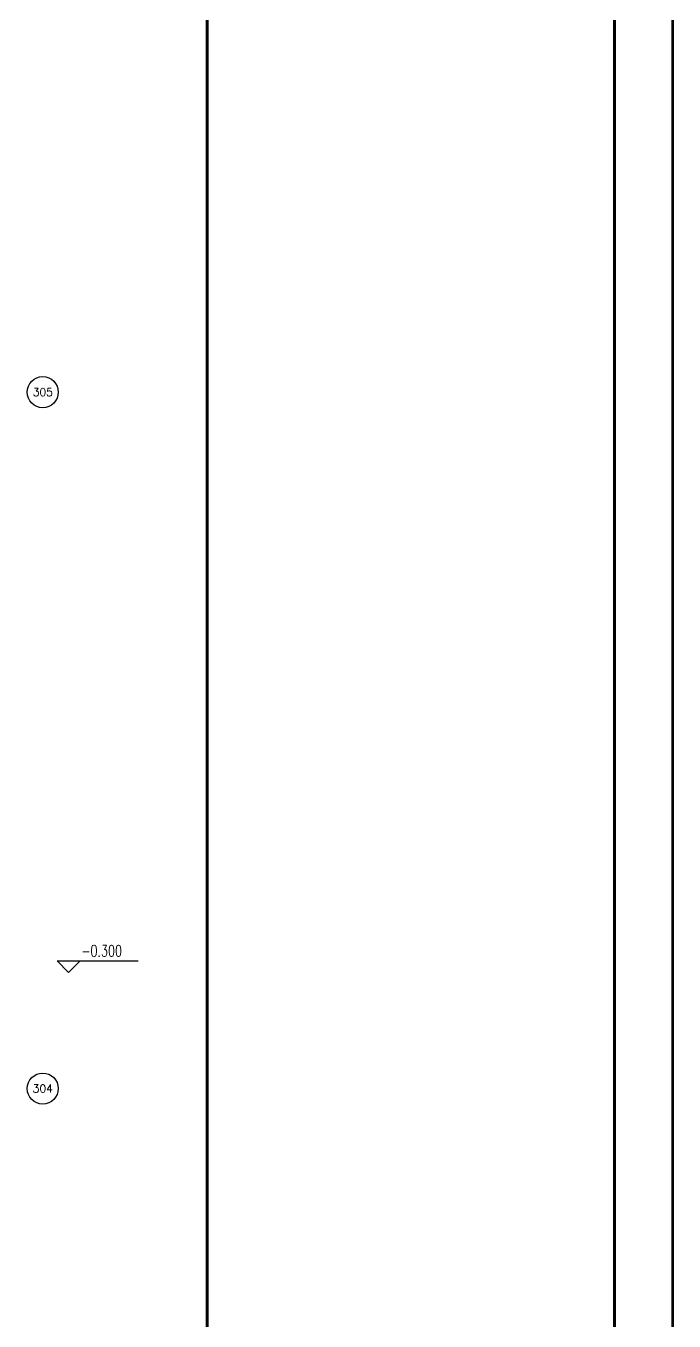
# Model space of a CAD drawing. Extents: x -452079 to 117456, y 3902 to 836955.
# Drawn here: x -122043 to -105331, y 470653 to 504037 of the extents above; entities that cross this region are included whole.
import ezdxf
from ezdxf.enums import TextEntityAlignment as Align

# ---------------------------------------------------------------- set-up
doc = ezdxf.new("R2010")
doc.units = 0
doc.header["$LTSCALE"] = 1000
doc.header["$MEASUREMENT"] = 0
for name, color, linetype in [('0-cxFrame', 155, 'Continuous'), ('A-AXIS-D', 1, 'Continuous'), ('PUB_TEXT', 7, 'Continuous'), ('WALL', 2, 'Continuous'), ('建-标高', 3, 'Continuous')]:
    doc.layers.add(name, color=color, linetype=linetype)
doc.layers.add('0-cxText', color=131, linetype='Continuous', lineweight=25)
doc.styles.add('_TCH_AXIS', font='COMPLEX', dxfattribs={"bigfont": 'GBCBIG'})
doc.styles.add('A-STANDARD', font='SIMPLEX', dxfattribs={"bigfont": 'GBCBIG'})
doc.styles.add('cx_tuming', font='')
doc.styles.add('cx_tuqian1', font='')
doc.styles.add('黑体', font='', dxfattribs={"height": 12})
doc.styles.get('cx_tuming').set_extended_font_data('SimHei')
doc.styles.get('cx_tuqian1').set_extended_font_data('SimSun')
doc.styles.get('黑体').set_extended_font_data('SimHei')

# ---------------------------------------------------------------- blocks, each defined once
blk = doc.blocks.new('A$C515E426B')
at = {"layer": 'A-AXIS-D'}
for centre in [(199801.9, 80760.3), (199801.9, 62810.3)]:
    blk.add_circle(centre, 400, dxfattribs=at)
at = {"layer": '建-标高'}
for p, q in [((200469.4, 65805.2), (200169.4, 66105.2)), ((200169.4, 66105.2), (202265.6, 66105.2)), ((200469.4, 65805.2), (200769.4, 66105.2))]:
    blk.add_line(p, q, dxfattribs=at)
at = {"layer": 'PUB_TEXT', "style": '_TCH_AXIS'}
for s, height, p, p2 in [('305', 206.28, (199541.6, 80657.2), (200062.2, 80657.2)), ('304', 199.75, (199540.3, 62710.5), (200063.5, 62710.5))]:
    blk.add_text(s, height=height, dxfattribs=at).set_placement(p, p2, align=Align.FIT)
at = {"layer": 'PUB_TEXT', "style": 'A-STANDARD', "width": 0.705882}
blk.add_text('-0.300', height=297.5, dxfattribs=at).set_placement((200799.4, 66210.2))
blk = doc.blocks.new('zjcx_T0(Dragon)')
at = {"layer": '0-cxFrame', "const_width": 50}
blk.add_lwpolyline([(0, 82100), (-7000, 82100), (-7000, 0), (0, 0)], close=True, dxfattribs=at)
blk = doc.blocks.new('TK22.A0+1 L(Dragon)')
at = {"layer": '0-cxFrame', "color": 7, "const_width": 0.5}
blk.add_lwpolyline([(0, 0), (-1485, 0), (-1485, 841), (0, 841)], close=True, dxfattribs=at)
at = {"layer": '0-cxFrame', "const_width": 0.5}
for points in [[(-80, 10), (-1465, 10), (-1465, 831), (-80, 831)], [(-10, 10), (-80, 10), (-80, 831), (-10, 831)]]:
    blk.add_lwpolyline(points, close=True, dxfattribs=at)
at = {"layer": '0-cxFrame', "xscale": 0.01, "yscale": 0.01, "zscale": 0.01}
blk.add_blockref('zjcx_T0(Dragon)', (-10, 10), dxfattribs=at)
at = {"style": '黑体', "flags": 4}
blk.add_attdef('图幅', text='', height=3.3, dxfattribs=at).set_placement((-40, 3), align=Align.RIGHT)
at = {"layer": '0-cxText', "flags": 4}
for tag, height, style, p in [('建设单位', 3.5, 'cx_tuming', (-45, 240)), ('项目名称', 3.5, 'cx_tuming', (-45, 210)), ('子项名称', 3.5, 'cx_tuming', (-45, 180)), ('工程编号', 3.3, 'cx_tuqian1', (-35, 165)), ('图名1', 3.5, 'cx_tuming', (-45, 87)), ('图名2', 3.5, 'cx_tuming', (-45, 79)), ('图名3', 3.5, 'cx_tuming', (-45, 71)), ('出图日期', 3.3, 'cx_tuqian1', (-39, 60)), ('专业', 3.3, 'cx_tuqian1', (-55, 52)), ('图号', 3.3, 'cx_tuqian1', (-55, 44)), ('版次', 3.3, 'cx_tuqian1', (-20, 44))]:
    blk.add_attdef(tag, text='', height=height, dxfattribs=dict(at, style=style)).set_placement(p, align=Align.MIDDLE)

msp = doc.modelspace()

# ---------------------------------------------------------------- block references
at = {"layer": '0-cxFrame', "xscale": 150, "yscale": 150, "zscale": 150}
msp.add_blockref('TK22.A0+1 L(Dragon)', (-105368.56, 409264.62), dxfattribs=at)
at = {"layer": 'WALL'}
msp.add_blockref('A$C515E426B', (-321409.86, 413836.46), dxfattribs=at)

doc.saveas('drawing.dxf')
